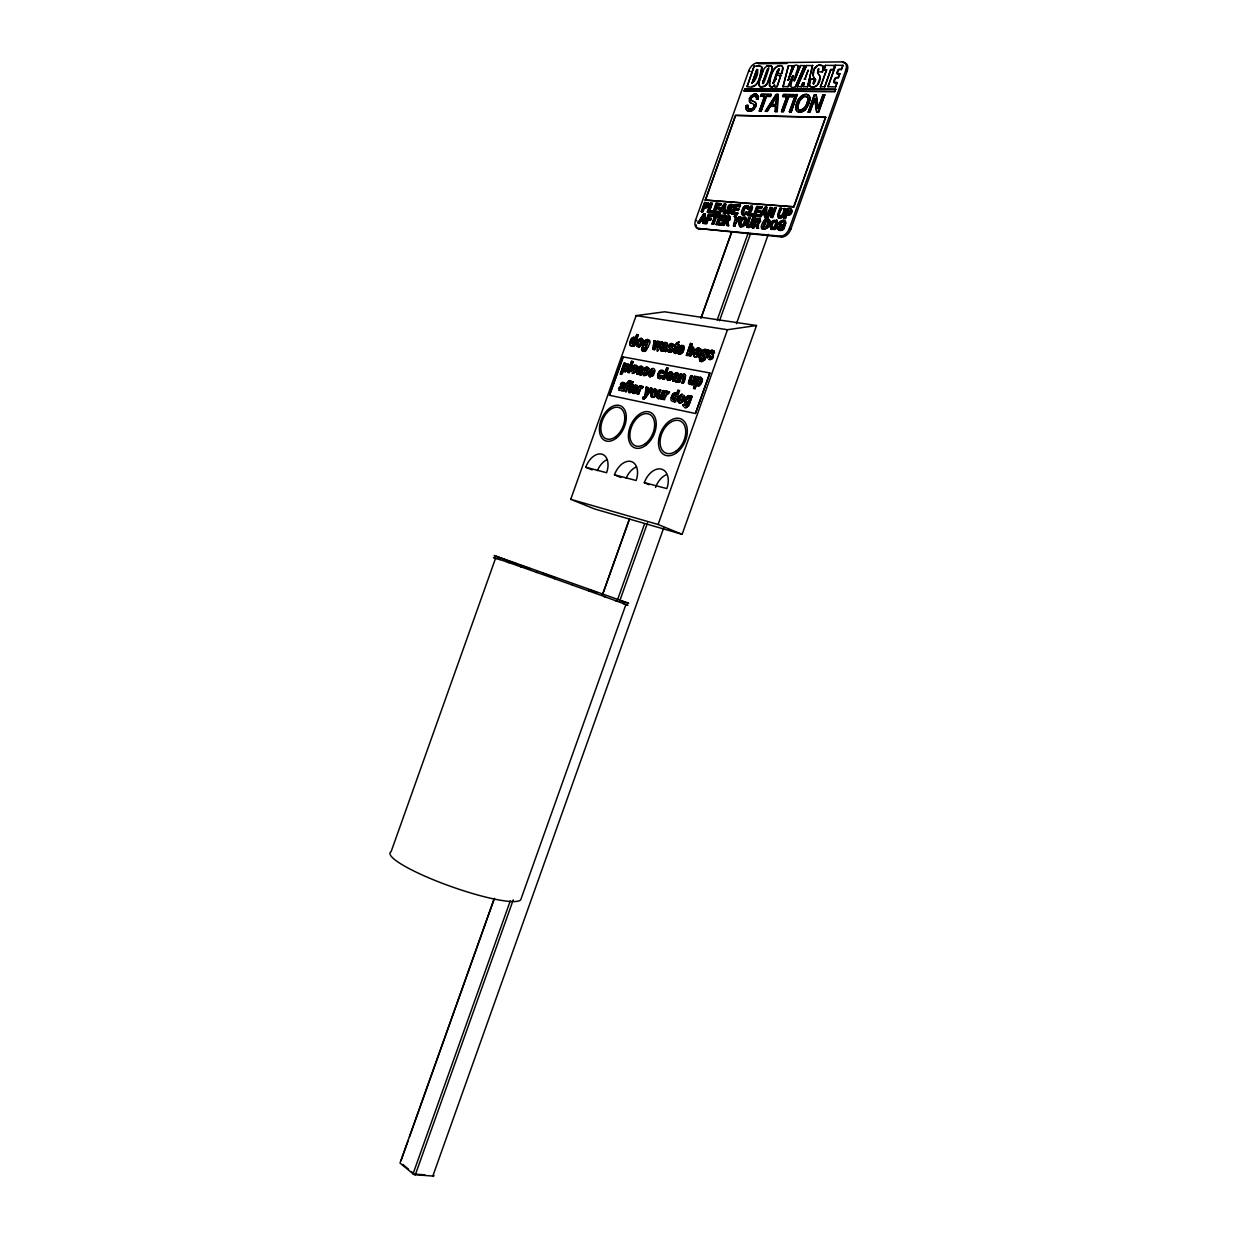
<?xml version="1.0" encoding="UTF-8"?>
<svg xmlns="http://www.w3.org/2000/svg" width="1238" height="1238" viewBox="0 0 1238 1238"><rect width="100%" height="100%" fill="white"/><g stroke="black" fill="none" stroke-linecap="round" stroke-linejoin="round"><path stroke-width="1.5" d="M657.208 392.028L656.326 389.397M673.673 352.01L673.936 352.815M747.814 107.536L748.046 105.478L746.266 105.493L745.864 108.511L747.102 110.662M643.048 341.456L642.893 340.605M784.319 220.55L785.14 221.091A3.544 2.275 -59 0 1 785.728 222.391L785.65 223.614C783.097 225.239 784.149 220.937 781.704 222.066A2.615 1.687 -59 0 0 780.435 223.041L779.073 227.56A2.677 1.718 -59.1 0 0 779.832 228.457L781.132 228.782A4.581 2.94 -59 0 0 781.658 228.643M784.087 223.846L783.577 222.329L782.122 222.314A2.615 1.687 -59 0 0 780.853 223.289L779.491 227.807A2.677 1.718 -59.1 0 0 780.25 228.705L780.714 228.535A4.596 2.94 -59 0 0 782.215 227.885L782.648 226.662L782.633 228.132A4.581 2.94 -59 0 1 782.168 228.411M628.161 391.254L629.972 385.807L628.579 392.307M690.355 382.263L692.243 375.857L690.2 381.815M659.25 397.027C663.367 395.928 656.001 398.296 659.374 393.901M657.223 396.114L659.22 389.862L660.705 390.156L658.693 396.392M712.624 352.784L714.45 353.201L714.218 351.623M673.812 344.783L674.029 346.315L673.905 345.201M814.217 77.406L815.455 80.238L813.567 83.503M821.614 65.258C814.062 63.448 809.482 75.116 815.703 79.48C810.07 94.521 816.956 67.223 813.242 83.426M648.898 368.878L648.851 369.853C646.112 371.183 649.965 368.057 648.666 368.119M657.517 375.578L658.291 378.085M674.029 346.315L672.451 346.454L671.94 345.294M672.451 346.454L671.538 345.17M809.869 98.7L809.172 103.497L805.907 109.161A7.846 4.813 -57.1 0 1 803.323 111.296L800.46 112.116M810.023 99.907L809.59 96.874M647.35 369.961L647.134 369.11M702.395 380.267L702.194 378.735L702.441 379.493M777.216 111.59L777.944 94.413L776.164 94.398L765.363 111.25L767.312 111.405L770.485 106.313L775.7 106.391L775.328 111.559L777.216 111.59L777.944 94.413M679.739 400.973L680.064 397.29L682.045 396.175M679.322 400.323L680.219 397.367M679.6 400.895L681.767 400.478L682.711 397.352M766.399 217.099L766.57 207.133L765.084 207.009L759.018 216.279L760.921 216.65L762.252 214.545L765.022 214.762L764.867 216.975L766.399 217.099L766.57 207.133M628.579 366.324C630.328 361.867 622.931 365.04 626.273 363.755M742.893 209.299C744.533 201.454 751.884 210.816 748.356 206.158M652.581 395.417L652.426 392.833L654.237 390.744M652.163 394.767L653.184 391.394M654.67 394.427L655.15 390.883L655.459 391.842M641.408 341.858L640.758 340.202L639.288 340.589M725.499 203.991L725.267 213.71L725.499 203.991L724.091 203.883L718.241 212.921L720.067 213.276L721.352 211.218L723.982 211.435L720.934 210.971L719.649 213.029L718.241 212.921M749.114 208.665L747.597 209.005L747.087 207.566M747.597 209.005L747.504 207.814L745.555 207.21A2.306 1.439 -59.6 0 0 744.456 208.154L743.001 212.224A2.275 1.424 -59.7 0 0 743.373 213.292L743.976 213.54A2.058 1.3 -59.7 0 0 745.369 212.874L746.607 211.915L745.787 213.122A2.058 1.3 -59.7 0 1 744.951 213.71M704.747 223.521L705.01 213.895L703.633 213.772L697.861 222.701L699.656 223.072L700.925 221.045L703.509 221.262L703.323 223.397L704.747 223.521L705.01 213.895M764.867 216.975L764.604 214.514L761.834 214.298L760.503 216.402M775.328 111.559L775.499 106.251L770.284 106.174L767.111 111.281L765.363 111.25M771.413 104.363L775.839 104.549C782.029 79.541 762.02 122.933 776.582 96.316M725.267 213.71L723.41 213.338L723.58 211.187M703.323 223.397L703.091 221.029L700.507 220.797L699.238 222.825L697.861 222.701M765.146 213.137L765.022 209.284L765.146 213.137L762.84 212.735L765.022 209.284M705.908 352.737L705.459 351.221M709.575 357.674L709.065 356.173L709.297 357.349M689.334 398.543C690.077 395.587 687.694 404.021 688.514 401.205M672.574 373.984L672.033 377.141L668.149 376.352L668.133 377.992M724.122 209.841L724.013 206.096L724.122 209.841L721.909 209.454L724.013 206.096M654.608 370.595L654.066 373.721L650.26 372.948L650.213 373.891M667.545 380.081L666.415 377.079M669 349.905L667.22 349.302L667.622 351.437M666.524 378.503L666.833 375.501M700.352 381.83L700.275 379.184L700.553 380.128M708.693 353.17L709.065 354.733M708.817 353.805L709.389 351.577L711.339 350.447M703.54 215.969C699.145 221.122 705.072 220.163 703.958 216.217M698.155 384.213L698.557 384.089C696.267 385.606 698.046 377.93 699.408 379.06M697.288 383.3L698.665 379.37M646.251 373.257C645.354 375.191 641.934 371.895 642.537 373.799M647.722 342.261L646.499 345.742L644.549 345.356M646.112 387.231L645.091 396.408L646.112 387.231C651.265 386.395 644.07 402.164 647.66 387.54M649.671 376.631L648.557 373.675M649.176 376.275L648.975 372.112L652.07 368.491M634.274 393.529C629.368 393.405 632.138 385.297 635.698 385.064M632.773 393.282L631.999 389.645L635.156 385.188M631.225 371.709L631.272 369.589M668.551 346.3L671.275 349.689L669.65 350.772M686.069 401.189L686.92 402.427L688.096 401.994M700.631 354.764L701.203 357.457M700.723 355.554L701.048 353.155M684.939 403.557L684.413 400.926L686.285 396.949M684.676 403.015L685.372 398.466M643.806 370.363L644.348 368.29L646.623 367.206M650.6 393.73L651.73 397.15M626.799 365.38C624.416 377.234 628.919 361.094 625.066 365.891M663.754 373.087L663.568 370.967L663.893 373.164L662.16 373.195L663.893 373.164M697.319 356.451L698.805 357.426L699.284 354.455M625.948 369.373L623.875 369.249L624.819 366.262M624.246 369.868L624.37 367.268M644.689 345.062L645.896 341.564L647.861 341.967M709.235 356.265L707.316 356.25L707.548 357.999M707.486 356.327L707.44 357.488M776.381 96.177L775.839 104.549M642.909 344.783L643.156 346.857M672.714 399.255L674.091 395.123L673.549 395.835M675.468 381.505C675.716 379.045 674.633 382.852 676.954 381.799L676.923 380.577M664.156 350.679L665.58 351.623L667.483 344.102L666.555 342.725M774.338 86.536C774.988 82.9 773.394 89.105 777.046 86.691L780.822 75.363L777.046 86.691M641.176 374.897L639.597 374.541L641.176 374.897L643.017 367.717M667.437 351.004L667.39 349.395M675.871 396.361L675.747 395.417L674.772 399.116M685.635 375.903L683.159 382.944L681.643 382.65L683.314 383.022C685.372 382.542 685.187 373.272 685.604 375.439M683.036 405.445L683.237 404.408L683.361 406.435M621.739 390.868L623.287 391.223L623.751 388.469M631.488 343.127L631.411 342.245M659.978 376.847C656.573 374.124 663.104 371.23 661.943 371.88M659.297 376.073L659.684 373.969M639.752 374.619L639.675 373.891M731.457 208.727C734.242 213.153 724.478 216.402 726.304 210.475L727.665 210.398L728.486 212.302L730.203 210.321M727.665 210.398L728.393 212.394M785.65 223.614L785.31 222.144A3.544 2.275 -59 0 0 784.722 220.828L783.205 220.271M732.277 204.549L733.283 205.431A2.832 1.764 -59.9 0 1 733.391 206.916L731.844 207.504L731.426 206.189M731.844 207.504C732.757 204.595 727.217 206.251 729.971 207.798M654.051 340.713L653.06 349.426L654.051 340.713L655.691 341.038L654.809 346.686L655.691 341.038M820.098 77.499L817.575 84.586M693.775 355.136L694.131 353.341L697.149 351.793M713.336 356.002L713.119 357.008A2.693 1.749 -62.8 0 1 712.314 358.618L710.581 359.407M660.767 349.395L662.624 346.423M672.946 349.039L672.729 350.014A2.615 1.671 -63.4 0 1 671.801 351.499M777.975 226.492L778.454 229.664M636.502 372.623L636.889 373.861M619.108 390.156C616.694 386.148 625.886 385.436 623.256 384.244M647.273 371.091L647.242 374.48L643.652 375.485M678.455 373.443L678.486 376.507M667.53 344.984L667.267 343.174L665.704 342.477M701.172 359.128L701.621 359.716M624.772 383.115L623.41 390.109M625.267 384.167L624.788 386.086M684.924 405.197L685.326 405.755M657.069 396.036L657.378 398.063L656.945 396.841M684.366 397.475L683.747 400.184A4.395 2.863 -64.2 0 1 682.169 402.242L680.095 403.015M753.184 96.069C757.594 94.119 756.975 102.398 756.062 96.363M823.394 67.363L822.388 71.959L823.162 66.403M642.909 342.292L642.878 341.379M652.89 349.348L654.531 349.689C662.531 331.722 650.987 366.742 662.578 342.152M772.264 68.694L767.637 82.342A5.463 3.265 -57.7 0 1 764.001 86.366L761.556 86.923M710.658 353.062L711.989 352.103M658.028 347.182C661.959 329.571 654.144 358.896 661.077 341.905L662.748 342.245M671.166 345.216L670.423 346.191M647.041 368.939L645.431 368.986L645.803 370.038M673.843 352.087L675.577 346.238L673.936 351.592M742.119 211.45L741.949 212.379A4.503 2.832 -59.7 0 0 742.336 214.545L742.723 214.979M701.931 382.109L702.256 380.19M747.845 105.338L748.046 108.263M629.74 342.833L629.91 341.967M768.566 223.335L768.458 221.354L765.982 220.658L763.738 226.956L766.399 220.906L768.164 221.153M695.57 354.61C695.787 351.917 700.368 353.263 696.932 355.12M674.137 379.726L674.076 378.116L675.515 377.667M662.485 348.868L665.177 347.274M639.644 372.793C643.42 369.775 635.202 374.155 639.829 370.874M639.195 373.009L638.22 371.709M622.668 387.417C623.163 390.218 618.149 388.33 621.987 387.215M620.625 387.633L620.315 388.453M643.064 344.04L643.017 346.176M726.304 210.475C724.926 217.176 735.96 212.425 730.977 208.34M683.856 348.543L683.391 350.911L683.933 347.63A3.76 2.399 -63.2 0 0 683.283 345.789M654.453 372.561L654.763 370.673A3.559 2.259 -64.2 0 0 654.159 368.893L653.014 368.32M636.874 369.233L637.183 367.361A3.528 2.213 -64.4 0 0 636.611 365.597L636.038 365.21M711.541 357.117L710.457 357.782M790.184 86.583C799.531 59.084 782.71 92.726 795.477 86.753L804.592 65.537L795.477 86.753M671.073 350.462L671.275 349.689M756.325 99.133L758.136 99.117L758.476 96.471L756.356 94.103M668.102 377.311L668.149 376.352M683.391 350.911L679.306 350.153L680.002 352.567M809.652 100.897L805.706 109.021A7.846 4.813 -57.1 0 1 803.122 111.157L802.209 111.606M632.726 370.549L632.788 369.62L636.502 370.379L637.028 367.299A3.528 2.213 -64.4 0 0 636.456 365.535M636.641 385.219L637.214 385.606A3.544 2.244 -64.8 0 1 637.787 387.401L637.106 390.419L633.361 389.614L633.16 390.481C633.005 393.653 636.038 390.078 634.645 391.765M633.314 390.543L633.361 389.614M671.027 375.532L670.981 373.613L669.464 373.706C666.973 375.733 672.203 376.275 671.197 374.046M682.37 348.311L682.324 349.271L682.107 347.197M746.266 105.493L746.406 109.811M729.971 210.104L730.018 212.24M635.589 367.918L635.543 368.816L635.001 366.665M634.8 387.092L633.856 388.33L636.146 388.84L636.317 387.37L635.125 386.705M650.755 371.648L653.091 372.143L652.519 369.961L650.755 371.648L651.559 370.332M807.563 86.784L812.53 65.459L807.563 86.784L803.137 86.629L804.267 82.822L803.137 86.629M676.985 375.81L676.242 376.166M778.052 214.917L778.903 218.213C783.53 219.962 787.91 208.541 784.134 208.479C783.221 219.637 774.617 217.749 781.766 208.51C775.003 219.9 784.784 218.198 784.134 208.479M818.039 73.243C816.446 68.461 821.057 66.063 817.513 72.531M665.735 344.969L664.852 345.897M621.027 385.962L623.627 384.569M640.526 369.404L641.485 368.212M641.315 369.326L641.346 368.135M756.031 105.029L755.103 107.598M655.15 393.375L655.583 392.369M638.096 343.591L638.39 342.493M641.238 341.765L639.891 344.69M733.221 207.52L732.973 206.669A2.832 1.764 -59.9 0 0 732.865 205.183L732.633 204.812M705.583 353.913L705.737 352.644M788.451 65.691L783.035 86.706L788.451 65.691L792.599 65.8L788.312 80.145L792.599 65.8M647.536 343.932L647.443 341.348M643.064 396.841L642.754 398.621L643.791 397.135M686.27 400.803L687.461 397.769L689.195 397.677M702.58 354.594L703.401 352.273M676.49 351.468C676.474 355.306 674.602 348.683 677.14 346.501L678.362 346.764L678.826 344.907L678.362 346.764M629.678 392.616L630.9 390.883L630.436 392.554L629.059 392.57M644.89 343.375L645.354 346.207M668.721 345.727L668.907 347.816L670.872 349.317M678.223 398.002L677.882 401.452L679.6 403.031M634.475 340.496L633.639 342.833M641.748 348.884L641.826 347.986L642.089 350.648M636.75 342.028L636.951 346.269M773.332 83.457L776.04 78.675L773.255 83.488L777.031 71.2L779.027 69.096L777.743 73.553L779.027 69.096M808.027 70.21C804.483 81.708 803.06 82.822 808.244 70.349M660.813 348.311L660.767 349.843A2.6 1.64 -63.6 0 0 661.278 350.88M674.633 376.46L672.28 378.457L672.729 380.995M693.822 354.022L693.791 355.585A2.662 1.718 -63.1 0 0 694.332 356.668M636.719 372.22L637.787 370.069L640.68 369.481M798.773 65.738C785.31 102.429 806.232 59.935 794.347 65.629L788.111 80.006M646.886 374.897L647.969 372.545M763.134 80.795C760.766 96.301 777.185 42.541 762.794 83.441M684.227 398.327L683.593 400.106A4.395 2.863 -64.2 0 1 682.014 402.164L680.73 402.892M642.754 342.214L642.274 344.087A4.41 2.755 -63.9 0 1 640.727 346.16L638.684 346.98M656.929 392.786L656.295 394.551A4.318 2.77 -64.6 0 1 654.763 396.562L652.89 397.398M673.085 396.887L672.497 398.775M631.581 342.338L631.751 341.1M770.624 224.573L770.995 229.309M739.643 221.881L739.984 226.523M657.827 374.789L658.941 372.096M688.684 381.923L690.866 375.64L692.398 375.934M702.085 381.072L699.903 385.142M671.197 397.692L672.791 394.226M677.078 380.639L677.418 378.952M698.928 356.235L700.631 350.555M628.27 367.082L627.186 369.744M628.13 368.088L628.393 364.405M641.299 373.768L643.048 368.553M666.725 376.398L668.288 373.118L670.532 371.709M700.414 351.902L700.631 349.193M700.956 354.068L702.085 351.375M776.009 224.945L776.35 222.453A2.553 1.625 -59.2 0 0 775.622 221.602L774.369 221.277A2.584 1.656 -59.2 0 0 773.1 221.973C768.813 224.759 773.239 231.444 775.684 225.734M643.234 344.118L645.292 340.249L647.845 339.614M757.594 69.653L753.648 81.631L751.992 82.946L756.805 69.467C759.498 71.649 755.397 81.801 751.992 82.946M630.746 390.821L629.91 390.744L630.25 389.305M630.9 390.883L630.018 390.527L631.395 386.086C634.63 387.092 631.117 383.022 633.129 384.662M683.299 378.534L683.562 376.043M495.618 558.168L391.146 851.574A69.452 11.421 19.5 0 0 445.819 884.613A69.452 11.421 19.5 0 0 520.734 899.778L625.886 604.593M570.733 499.316L636.131 315.613L664.589 311.806L756.511 325.517L682.123 534.321L594.41 508.911L570.733 499.316L658.105 524.479L682.123 534.321M609.514 395.293L623.178 356.931L709.869 372.948L695.416 413.492L609.514 395.293L623.178 356.931M623.457 371.013L621.847 374.387L620.3 374.046L624.184 363.105L625.654 363.43L625.236 364.591M620.439 374.108L624.184 363.105M625.082 364.514L625.654 363.43M632.773 345.835C634.258 342.864 631.488 347.244 634.305 346.16L638.189 334.709L634.305 346.16M636.874 334.554L635.419 338.639L636.719 334.461L638.344 334.802M627.666 372.251L631.581 361.264L633.144 361.604L629.244 372.592L627.666 372.251L629.244 372.592M627.821 372.313L631.581 361.264M629.09 372.514L633.144 361.604M629.616 380.592L627.372 383.517L626.443 383.285C627.573 385.328 622.064 391.223 625.948 391.781L628.053 385.389L625.948 391.781M628.641 383.734L630.575 384.12L633.16 381.644L630.715 384.182L628.641 383.734L629.662 382.31M628.796 383.795L629.059 382.666M629.26 385.668L629.925 383.981M629.121 385.606L629.709 383.935M632.154 384.476L633.005 381.583M632.37 386.287L632.974 384.6M644.518 349.611L646.298 346.764L645.447 348.977M648.867 339.831C648.666 341.131 652.441 339.088 647.784 347.599M695.539 220.178L748.773 70.69A8.651 5.122 -57.8 0 1 757.207 62.844L842.428 61.9L843.79 62.875A9.146 5.617 -55.9 0 1 847.179 71.046L790.788 229.309A8.945 5.757 -59 0 1 781.766 236.969L698.232 228.473A8.465 5.215 -60.7 0 1 695.539 220.178L696.932 220.983M705.273 200.076L735.449 115.335L825.607 117.254L793.945 206.823L705.273 200.076L793.945 206.823M744.146 90.838L744.874 88.811L835.573 89.244L835.016 91.535L744.146 90.838L835.016 91.535M708.09 202.8L709.142 204.394L708.136 207.226L704.19 208.417L702.952 211.868L701.25 211.512L704.499 202.382L707.966 202.893M705.474 200.185L735.651 115.459L825.808 117.378M744.363 90.978L745.09 88.95L835.774 89.399M701.652 211.76L704.917 202.63L707.006 202.784M641.052 386.21C639.907 389.134 642.46 385.08 639.706 385.947L636.858 393.978L638.437 394.349L640.402 389.196M701.25 211.512L702.55 211.621L703.772 208.17L707.718 206.978L708.74 204.146L707.563 202.645M707.594 204.904C708.028 208.061 701.745 207.365 705.242 204.022L707.44 204.626M754.174 66.001L747.102 86.583L754.174 66.001L759.606 66.187M704.731 206.87L705.66 204.27L707.208 204.456M752.209 83.085L756.805 69.467M709.157 210.568L712.84 211.079L712.283 212.627L707.3 212.008L710.535 202.924L712.252 203.264L709.56 210.816L712.252 203.264M707.703 212.255L710.535 202.924M705.026 223.351L708.306 214.174L712.763 214.545L712.624 216.341C708.987 213.663 706.171 219.745 711.417 218.476L710.86 220.039L707.734 219.559L706.341 223.459L705.026 223.351L706.759 223.707L708.151 219.807M705.443 223.583L708.709 214.406L713.181 214.793M708.693 218.244L709.467 216.077M707.3 212.008L711.865 212.394L712.423 210.847M712.809 212.472L716.075 203.264L720.949 203.636L720.795 205.446C716.585 202.707 713.955 208.928 719.82 207.473L719.278 209.021C714.744 206.189 712.686 213.54 718.752 211.574L718.195 213.122L712.809 212.472L718.195 213.122M665.023 347.708L662.995 347.615M707.734 219.559L710.442 219.791L711.417 218.476M713.227 212.704L715.951 205.044M709.065 215.83L712.206 216.093L712.763 214.545M715.177 216.557L712.825 216.155L713.382 214.592L718.999 215.273L718.442 216.836L716.09 216.433L713.367 224.093L712.036 223.97L714.759 216.31L712.036 223.97M713.243 216.387L713.382 214.592M715.084 211.265L715.982 208.758M716.539 207.21L717.266 205.168M715.564 208.526L718.86 208.789L719.82 207.473M716.848 204.92L720.392 205.198L720.949 203.636M712.454 224.217L713.769 224.341L716.508 216.665M717.777 212.874L718.752 211.574M764.821 96.425L760.581 96.255L761.277 94.274L771.259 94.49L770.547 96.487L766.26 96.301L760.968 111.157L759.343 111.126L764.62 96.285L759.343 111.126M716.09 216.433L718.025 216.588L718.582 215.025M760.782 96.394L761.478 94.413L771.259 94.49M716.152 224.341L719.448 215.103L724.338 215.505L724.199 217.331C719.959 214.53 717.313 220.782 723.224 219.358L722.667 220.921C718.102 218.027 716.028 225.424 722.141 223.474L721.584 225.037L716.152 224.341L721.584 225.037M716.57 224.589L719.866 215.35L724.756 215.752M662.825 379.029L666.833 367.794L668.319 368.073L664.466 379.385L662.825 379.029L664.466 379.385M718.458 223.149L719.355 220.627M719.897 219.08L720.64 217.021M662.98 379.107L666.833 367.794M675.499 344.334L675.035 346.207L676.815 342.787L676.381 344.551M657.548 395.077L659.374 389.924L660.86 390.218M677.774 344.721C681.21 338.206 675.886 345.247 678.997 344.984M718.938 220.395L722.249 220.674L723.224 219.358M759.544 111.265L761.169 111.296L766.461 96.44M720.222 216.774L723.781 217.083L724.338 215.505M721.166 224.79L722.141 223.474M659.297 398.404C662.021 396.377 658.523 399.595 661.556 399.116L664.466 390.945L662.825 390.574L661.077 395.433M664.466 390.945L662.98 390.651L660.705 396.191M722.296 224.898L723.642 225.022L725.437 221.385L724.06 225.254L722.296 224.898L725.607 215.613L730.312 216.48L729.801 220.271L727.433 221.122L730.111 218.677L730.203 216.619L728.842 216.093M722.713 225.146L725.607 215.613M776.149 75.379L775.236 78.675L776.149 75.379L781.039 75.518M664.311 390.883L661.556 399.116M725.545 219.652L726.381 217.3C733.639 217.64 724.184 221.37 726.954 219.993M725.963 219.9L726.799 217.548L728.811 217.749M766.26 96.301L770.346 96.347L771.057 94.351M667.174 391.456C666.029 394.427 668.597 390.264 665.796 391.177L662.887 399.348L664.527 399.719L665.27 397.119M731.766 214.035L735.078 204.719L740.061 205.106L739.906 206.932C735.604 204.131 732.927 210.46 738.916 208.974L738.359 210.553C733.732 207.659 731.643 215.133 737.833 213.122L737.275 214.7L731.766 214.035L737.275 214.7M777.526 73.413L781.735 73.537L783.097 68.74L782.199 66.279M732.184 214.282L735.078 204.719M734.088 212.812L734.985 210.29M735.558 208.711L736.285 206.653M690.51 343.437L686.486 355.275L690.51 343.437L692.259 343.793L690.742 348.033L692.259 343.793M734.583 210.042L737.941 210.305L738.916 208.974M736.858 214.453L737.833 213.122M735.867 206.406L739.504 206.684L740.061 205.106M736.084 220.302L738.947 216.727C744.626 216.929 733.654 222.732 735.124 226.244C730.699 226.183 737.353 219.064 734.227 216.341C738.838 215.118 735.496 226.183 735.805 216.464M683.531 375.903L681.581 376.646L679.616 382.31L677.96 381.938L680.885 373.721C683.453 374.681 680.869 375.176 684.397 374.232M433.95 1175.512A3.172 1.021 20.4 0 1 433.285 1176.1L414.049 1174.614L399.998 1163.07L494.024 899.082M602.302 595.029L629.538 518.567M678.099 382.016L680.885 373.721M700.863 318.305L731.349 232.729M733.778 226.136L734.707 223.505M401.066 1160.563L408.2 1140.523M409.499 1136.886L494.473 898.308M602.782 594.163L629.384 519.496M688.87 355.507C687.957 352.443 688.622 357.132 686.316 355.198M701.373 317.346L731.859 231.754M733.36 225.889L734.707 226.012L736.099 222.082L740.51 216.867M674.014 401.638C675.468 398.667 672.729 403.062 675.577 401.994L679.616 390.62L677.96 390.249L676.66 394.427L677.96 390.249M787.105 96.641L782.741 96.456L783.468 94.459L793.713 94.676L792.985 96.688L788.575 96.518L783.221 111.575L781.549 111.544L786.904 96.502L781.549 111.544M782.942 96.595L783.669 94.583L793.713 94.676M681.798 382.728L683.144 378.457M781.751 111.668L783.422 111.699L788.776 96.657M698.186 352.892L697.288 354.826M698.015 351.577C701.807 349.41 694.27 350.787 697.923 349.874M749.454 213.849L753.292 214.391L752.735 215.969L747.504 215.335L750.832 206.003C757.022 205.09 743.404 224.929 752.209 206.112M690.866 375.64L688.405 382.666M747.922 215.582L750.692 207.814M748.123 225.548L749.949 217.656L748.572 217.532L746.065 224.96L747.535 227.452M748.386 219.466L746.483 225.208L746.994 227.158M788.575 96.518L792.784 96.549L793.512 94.537M749.949 217.656L747.613 224.341L748.417 225.842M691.609 384.585C692.754 386.89 700.29 364.854 693.032 384.848L691.763 384.647M696.143 376.631L694.441 376.275L692.444 382.047L690.773 382.836M693.357 379.834L694.441 376.275M747.504 215.335L752.317 215.722L752.89 214.143M789.426 111.683L795.523 94.552L797.21 94.568L791.314 111.853L789.426 111.683L791.314 111.853M789.627 111.822L795.725 94.692L797.411 94.707M747.118 227.204C751.822 229.912 756.356 217.934 752.642 217.888L750.151 224.697L748.495 225.734M753.308 215.799L756.666 206.375L761.772 206.761L761.618 208.618C757.207 205.756 754.484 212.209 760.612 210.692L760.055 212.286C755.304 209.33 753.184 216.944 759.528 214.886L758.956 216.48L753.308 215.799L760.921 216.65M751.187 223.351L753.06 218.136L754.437 218.244M753.725 216.062L757.083 206.622L762.19 207.009M791.113 111.714L797.21 94.568M412.981 1174.026L510.273 900.877M617.298 600.415L644.534 523.937M717.173 319.992L748.309 232.589M687.926 403.062C683.871 409.824 690.789 401.251 685.713 404.052M692.088 396.485L690.649 396.191L690.231 397.367L690.495 396.129L692.088 396.485L689.427 403.944M706.975 349.658L706.712 350.958L706.975 349.658L708.662 349.998L705.908 357.736M697.536 376.847L693.605 388.392L697.536 376.847C700.476 376.569 697.427 379.37 699.826 377.544M754.019 217.996L750.893 225.981L747.953 227.359M755.675 214.576L756.588 212.008M757.161 210.414L757.904 208.324M691.934 396.408L688.483 406.11L685.759 407.611M708.492 349.905L704.917 359.979L701.296 361.511M752.131 227.575L753.509 227.699L755.335 224.001L753.927 227.947L752.131 227.575L755.49 218.12L759.776 218.755M696.483 384.43L694.998 388.608L696.483 384.43L697.474 385.885L699.501 385.652L698.433 386.07M415.272 1174.908L513.228 899.918M619.619 601.25L647.505 522.931M719.51 320.781L750.646 233.363M752.534 227.823L755.49 218.12M755.459 222.236L756.31 219.838L759.08 220.457L758.476 222.422L755.459 222.236L758.058 222.175L758.662 220.209M755.876 222.484L756.728 220.085L758.817 220.302M756.17 211.76L759.637 212.038L760.612 210.692M757.486 208.077L761.2 208.371L761.772 206.761M758.538 216.232L759.528 214.886M814.403 79.046L810.55 79.046L809.11 84.122L810.101 86.397M814.619 79.186L810.766 79.201L809.466 85.453M768.984 219.436C775.917 228.38 752.394 236.226 765.146 218.925L768.891 219.497M762.175 228.674L765.564 219.172L768.133 219.389M770.129 212.611L768.458 217.269L766.74 216.913L770.129 207.396L771.908 207.752L772.373 212.704M767.158 217.161L770.547 207.659L771.908 207.752M658.105 524.479L727.48 329.726L756.511 325.517M766.74 216.913L768.04 217.021L770.67 211.064M808.089 112.024L809.745 112.054L814.805 98.56L809.946 112.194L808.306 112.163L814.264 94.707L816.244 94.846L818.272 108.573L816.043 94.707M808.306 112.163L814.465 94.831L816.244 94.846M772.512 214.344L774.369 207.721L776.102 208.077L772.698 217.625L770.872 217.254L770.253 210.816M773.085 212.75L774.787 207.984L776.102 208.077M826.613 69.746L820.515 86.83L826.613 69.746L823.904 69.622L825.421 65.351L834.892 65.413L833.36 69.699L830.621 69.576L824.74 86.846L830.837 69.715M824.121 69.761L825.421 65.351M770.872 217.254L772.295 217.377L775.684 207.829M432.805 1176.1L663.8 527.651M736.471 323.644L768.272 234.384M781.348 208.263L779.925 208.154L777.634 214.669L778.346 217.934M778.516 213.509L780.342 208.402L781.766 208.51M818.07 108.449L822.945 94.769L824.817 94.924L818.612 112.349L816.631 112.178L814.604 98.421M818.272 108.573L823.146 94.908L824.817 94.924M830.621 69.576L833.143 69.56L834.892 65.413M816.631 112.178L818.411 112.209L824.616 94.784M828.005 86.706L835.65 65.258L842.985 65.335L841.453 69.653C837.786 67.053 834.443 75.936 839.813 73.738L838.358 77.839C834.35 75.363 831.255 85.252 837.136 82.575L835.604 86.892L828.005 86.706L835.65 65.258M785.573 208.588L782.401 216.696L778.485 217.965M783.669 218.306L787.089 208.696C794.811 206.235 792.351 217.78 786.393 214.793L785.109 218.43L783.669 218.306L785.526 218.677L786.811 215.056L787.755 215.133M783.066 226.91L781.008 226.508L781.58 224.898L785.109 225.409L783.731 229.247L782.06 230.175A7.01 4.503 -59 0 1 779.646 230.376C774.508 228.287 779.321 218.646 784.242 220.627M784.66 216.959L787.507 208.959C793.31 206.823 792.537 214.762 788.219 214.901M781.426 226.771L781.998 225.146L785.109 225.409M788.188 213.478L786.981 213.168L787.956 210.429L790.076 210.893L788.498 213.246M787.399 213.416L789.07 210.739M833.994 82.575L835.681 77.839M837.136 73.754L838.59 69.668M778.362 229.726L779.182 230.206A7.01 4.503 -59 0 0 781.642 229.928L783.314 228.999L784.691 225.161M835.48 77.685L838.141 77.685L839.813 73.738M838.389 69.514L841.236 69.498L842.985 65.335M837.136 82.575L835.604 86.892M793.728 206.7L825.607 117.254M834.799 91.395L835.573 89.244M698.232 228.473L780.358 236.133A8.945 5.741 -59.1 0 0 789.38 228.457L845.817 70.071A9.161 5.617 -55.9 0 0 842.428 61.9M666.973 346.129L665.58 351.623M677.573 379.029L678.981 374.526M665.425 397.197L667.499 393.498M701.404 358.819L699.516 358.092L700.213 361.187M683.391 404.486L685.125 404.888M763.15 70.04L758.755 82.404L759.792 86.521M766.771 71.309L768.21 69.065M647.613 347.522L644.781 351.252M768.256 224.31L766.461 227.158M630.374 341.084L631.999 337.943L634.227 337.216M627.589 382.913L628.115 381.366M643.481 343.313L643.884 342.338M671.878 395.742L671.027 398.574A3.993 2.584 -64.3 0 0 671.244 400.617L672.838 401.545L674.602 400.508M632.479 367.144L631.055 371.013M631.674 368.862L632.045 367.949M649.13 372.189L651.513 368.754M664.852 347.63L662.856 349.627M675.205 379.571L676.552 377.513L675.375 377.59M642.104 344.009L642.476 343.112M788.312 80.145L794.347 65.629M794.146 80.501L800.599 65.568L804.793 65.691M794.363 80.656L800.599 65.568M802.797 82.822C800.073 92.571 801.203 81.058 804.483 82.977M778.717 68.988L772.961 83.008M644.348 368.29L643.714 369.791M668.891 345.804L670.594 343.808M703.865 358.107C701.884 362.192 705.846 355.352 703.71 357.395M709.034 352.66L709.916 351.236M631.922 341.193L633.485 339.026M675.375 397.537L675.035 398.698M686.595 399.642L688.034 397.383M651.126 392.492L652.225 390.496M673.395 376.847L672.28 378.457M640.464 343.932L640.959 342.864M705.412 353.82L703.695 356.095M806.557 65.521L797.164 86.753L806.557 65.521L812.747 65.614M633.608 367.578L633.423 368.413L634.676 366.788M634.351 387.633L633.856 388.33M666.075 395.479L667.034 393.576M681.473 400.803L682.834 397.893M792.877 75.58L788.033 86.722L793.078 75.735M680.002 348.868L680.374 348.064M790.432 212.255L789.38 213.416L786.981 213.168M749.996 97.415L749.346 101.578M754.081 106.453L753.23 107.892M692.135 382.434L692.661 381.211M778.64 224.434L782.648 220.565M631.272 381.134L630.405 382.496L630.606 380.747M647.118 348.791L645.803 350.741M705.211 358.974L702.054 361.589M688.777 405.151L686.394 407.55M645.385 374.17L646.05 373.412M701.389 383.006L700.445 384.569M751.528 97.539L750.971 99.984M662.639 347.924L662.717 349.565M768.473 69.158L767.049 69.885L762.453 83.008M673.998 378.596L674.787 377.683M654.639 346.609L657.579 341.301L659.204 341.642M654.809 346.686L657.579 341.301M657.239 344.412L654.531 349.689M658.198 347.274L661.077 341.905M740.185 220.581L743.079 217.517M662.763 376.073L661.974 377.281M771.181 223.242L774.137 220.116M646.932 393.545L650.414 388.128L651.931 388.438L644.162 398.868M669.108 345.294L669.743 344.427M746.189 211.667L747.737 212.611L746.839 213.911L743.419 215.149M701.869 219.528L703.261 217.315M722.311 209.702L724.431 206.344M643.311 386.952L642.058 388.639L642.801 386.473M661.757 371.802L660.009 372.808M669.526 392.198L668.226 393.932L669 391.719M645.524 342.369L647.164 341.177M763.258 212.982L765.44 209.532M651.931 388.438L645.462 398.094M765.564 111.374L776.365 94.521L778.145 94.537M750.568 224.945L749.454 225.935M698.278 222.948L704.035 214.019L705.428 214.128M640.464 338.407L637.23 340.976L636.564 345.526M718.659 213.153L724.509 204.131L725.917 204.239M640.742 388.686L638.437 394.349M690.402 349.58L689.473 353.867M759.436 216.526L765.502 207.272L766.987 207.38M678.548 396.872L681.813 394.365M646.886 344.922L645.741 346.052M638.7 341.332L640.061 340.264M639.148 341.007L638.112 344.443M650.321 374.959L653.556 374.913L650.151 376.785M651.559 375.099L652.086 374.201M627.341 369.822L625.36 371.74L623.859 371.632M680.9 351.963L682.85 352.165L680.173 354.145M669.665 378.132C667.762 380.051 670.362 376.244 671.522 378.348L669.82 379.911L670.779 379.323M644.147 341.425L647.381 339.444M620.609 386.194L619.356 387.401M621.693 384.972L622.296 384.26L620.377 384.306L621.027 383.362M672.157 394.845L674.88 392.91M639.504 368.63L638.189 367.965L638.994 367.082M664.373 342.663L662.361 344.443L664.837 342.539M685.651 397.568L688.947 395.649L687.353 395.99M632.324 367.067L635.109 365.086M675.174 375.377L675.824 374.634L673.782 374.681L676.196 372.855M674.617 373.783L673.782 374.681M695.57 350.168L696.298 349.131M662.361 344.443L663.769 345.123L664.775 344.241M664.404 348.698L663.289 349.596M633.531 373.412L636.007 371.555L632.664 373.396M635.14 390.899L636.595 391.61L634.119 393.452M683.268 375.795L681.225 377.358L679.461 382.233L677.96 381.938M737.446 219.358L739.365 216.975L740.928 217.114M680.204 347.986L681.364 347.135M633.098 343.576L634.506 339.63M633.547 343.328L631.38 343.452M645.091 396.408L643.652 397.073M632.479 339.645L634.026 338.949M699.114 383.703L700.662 380.67M703.509 351.762L705.149 351.05M690.696 349.255L689.303 353.542M774.493 85.051L772.961 86.49M774.709 85.19L773.177 86.629L770.423 86.799M640.356 344.443L638.978 345.185M773.518 222.221L771.862 225.409L772.172 227.823M626.877 370.502L625.36 371.74M637.864 339.986L641.284 338.407M660.241 376.754L661.432 375.439L662.918 376.135M654.097 395.154L654.546 394.907M640.65 387.355L641.795 386.488M682.308 396.284L680.498 396.949M632.804 366.386L634.413 365.133M702.41 350.555L704.809 349.224M666.756 392.616L669.139 391.796M666.911 392.678L668.164 391.518M668.149 373.04L671.104 371.74M659.281 371.338L661.123 370.177M638.839 367.005L641.485 366.2M696.127 349.054L697.071 348.466M753.199 109.857L755.907 106.437L755.737 102.955M754.453 108.944L750.708 111.095L747.969 111.049M750.584 96.146L754.112 94.212M661.494 347.073L664.017 346.114M633.902 371.663L636.007 371.555M694.533 352.768L696.329 351.917M646.468 346.857L645.911 347.383A3.033 1.903 -63.8 0 1 644.302 347.909L643.636 347.63M691.469 383.857L692.042 383.331L690.216 384.399M639.675 368.104L641.269 367.965M688.08 403.139L686.394 404.145M695.725 353.635L697.273 353.155M681.999 375.269L683.809 374.216M803.168 109.238L806.557 104.89L807.981 99.628A6.051 3.714 -57 0 0 806.418 96.518L804.36 96.394M661.262 378.178L660.164 378.519L661.711 377.807M690.572 347.94L692.893 347.135M690.742 348.033L691.856 347.274M702.952 349.983L705.861 349.41M621.368 383.006L621.878 382.821M703.323 359.546L702.426 359.794M696.499 348.667L697.489 348.265M674.973 373.427L675.762 372.963M660.535 370.441L657.966 373.768L657.951 377.652M664.017 350.323L663.444 350.725A3.745 2.368 -63.5 0 1 661.835 351.112M664.187 350.4L663.614 350.818A3.745 2.368 -63.5 0 1 662.005 351.205L661.432 350.988M637.663 374.371L639.721 373.628M638.808 374.356L639.876 373.706M634.692 393.405L636.595 391.61M690.371 354.037L692.027 351.685L692.166 348.946M697.35 356.188L696.592 356.513A3.822 2.476 -63 0 1 694.92 356.9M674.865 380.902L673.797 381.273L675.592 380.577M674.478 399.441L672.714 399.503M704.561 351.112L702.565 355.461M690.525 349.162L691.856 348.791M673.936 395.046L675.205 394.69M704.484 355.77L703.091 356.173M817.405 65.753L814.387 68.988L813.087 75.58M816.848 85.716L814.14 87.078L810.967 86.892M630.173 380.623L628.641 381.041M680.668 347.398L681.875 347.089M652.813 389.63L655.444 388.949M752.116 96.61L755.861 96.239M752.812 96.425L750.816 98.375L751.59 100.588M680.946 394.628L677.697 399.255L678.888 402.752M752.905 94.63L749.222 98.498L749.857 102.29M632.788 345.263L632.03 345.526A3.265 2.027 -64 0 1 630.204 345.278L629.941 344.845A3.993 2.476 -64 0 1 629.91 342.926L631.024 339.181L633.717 337.2M671.522 351.979L668.535 352.242M669.975 343.994L671.089 343.638M711.154 359.221L712.144 358.525A2.693 1.749 -62.8 0 0 713.119 357.008L713.32 355.585M710.163 350.803L711.912 350.4M752.781 108.604L749.114 109.114M803.648 96.827L799.996 100.263L797.814 106.375A6.469 3.962 -57.1 0 0 798.386 109.3M690.634 355.832L694.178 350.927L693.218 347.197M676.815 342.787L678.997 341.827M660.396 376.832L660.643 376.553M681.21 345.479L678.099 349.379L678.192 353.65M680.621 354.022L682.85 352.165M667.406 380.02L669.975 379.989M621.491 390.419L619.17 390.357M640.897 388.299L641.655 388.221M690.293 382.496L691.593 382.666M664.264 344.288L665.162 344.241M670.826 350.694L669.201 350.602M752.193 110.755L746.901 110.522M622.157 384.198L622.962 384.167M766.771 66.032L771.429 66.094M645.493 351.143L644.162 351.329M675.669 374.572L677 374.696M802.41 109.934L799.423 110.089M699.671 377.466L701.018 377.342M644.162 375.625L646.298 375.191M750.94 109.176L753.431 108.016L754.236 105.075M647.18 367.268L645.632 367.407M654.623 388.918L650.971 392.415L651.157 396.624M638.406 369.868L639.721 369.589M690.99 384.291L689.612 384.399M659.452 398.466L658.121 398.559M703.06 359.747L701.853 359.763M669.541 380.19L668.211 380.314M622.11 382.557L623.643 382.573M681.813 345.34C678.455 345.773 675.793 351.747 678.703 354.022M747.179 208.758L748.696 208.417M675.329 353.387L676.165 353.325M639.473 346.934L637.353 346.686M801.528 112.07L799.609 112.163M743.961 215.149L747.737 212.611M757.424 223.738C759.389 233.301 757.022 222.902 760.271 219.141M757.842 223.985L760.612 221.494L759.946 218.755M779.847 65.475C771.847 67.394 770.067 78.814 769.402 85.701M639.675 370.796L640.82 370.719M783.669 223.598L785.232 223.351M663.057 346.145L665.023 345.99M621.832 387.138L622.962 387.061M632.695 344.071L631.318 343.05M772.373 86.985L769.696 86.289M689.829 354.114L691.686 352.938L692.584 349.596M674.478 376.383L675.406 376.352M691.114 348.776L692.336 349.039M696.979 351.716L698.186 351.669M624.277 369.961L625.004 369.992M818.519 65.119L822.697 65.769M812.438 87.109C817.978 87.047 821.877 79.82 819.386 75.085M753.911 94.073L755.335 94.073M727.34 219.776L728.64 217.656M675.252 376.275L676.397 376.244M806.17 94.459L804.607 94.475A8.372 5.138 -57 0 0 800.661 96.719L798.34 99.582A13.014 8.001 -57 0 0 795.957 105.601L796.22 109.656M746.468 105.632L748.046 105.478M800.29 110.213L805.226 107.598L808.182 99.767A6.051 3.714 -57 0 0 806.619 96.657C801.187 95.341 798.293 101.872 797.612 106.236A6.469 3.962 -57.1 0 0 798.185 109.161L798.928 109.873M710.751 359.5L709.297 359.407M660.318 378.58L659.127 378.503M670.919 343.56L672.249 343.638M751.76 86.459C759.946 85.67 759.869 73.429 761.85 67.456M672.28 346.361L673.874 346.222M726.721 210.723L728.083 210.646M744.1 218.878L743.682 218.894A2.522 1.594 -59.8 0 0 742.46 219.575L740.835 222.701L741.129 225.068M642.584 372.715L644.147 372.669M633.717 371.895L632.989 371.679M740.804 226.724C744.796 226.616 747.752 220.627 745.493 217.455M786.966 63.463L758.569 63.772L757.207 62.844M823.904 69.622L826.396 69.607M818.287 71.835L822.388 71.959M679.229 354.161L680.343 354.238M836.934 73.599L839.612 73.584M775.019 78.536L776.04 78.675M804.081 79.077L805.706 79.232M833.793 82.42L836.919 82.42M746.901 86.443C758.786 90.482 760.333 75.301 762.066 67.595L761.463 66.759M782.818 86.567L788.033 86.722M796.963 86.614L801.404 86.768M820.314 86.691L824.74 86.846M642.011 386.287L642.955 386.55M760.581 96.255L764.62 96.285M782.741 96.456L786.904 96.502M700.275 377.265L702.348 378.813M731.426 207.257L732.803 207.272M775.127 111.42L777.015 111.451M664.667 342.462L665.874 342.57M697.799 348.064L699.052 348.172M709.885 357.767L711.2 357.364M757.068 65.97L760.968 66.434M658.833 398.651L657.61 398.357M681.674 394.303L682.664 394.396M643.373 398.837L644.317 398.946M676.056 372.777L677.217 372.886M674.648 353.356L675.499 353.464M622.528 382.465L624.432 382.821M636.982 374.062L638.143 374.387M673.952 381.35L672.899 381.118M416.076 1174.228L424.789 1174.831M652.287 397.352L654.902 396.64A4.318 2.77 -64.6 0 0 656.45 394.613L656.682 389.877M721.352 203.883L716.075 203.264M737.152 205.09L740.479 205.353M679.461 402.954L680.25 403.077M716.121 206.963L719.417 207.226M735.14 208.464L738.513 208.727M756.743 210.166L760.194 210.445M704.329 206.622L706.418 206.452L707.037 204.378M721.909 209.454L723.704 209.593M762.84 212.735L764.728 212.874M714.682 211.033L718.334 211.327M733.67 212.565L737.415 212.874M755.257 214.329L759.111 214.638M709.56 210.816L712.84 211.079M749.872 214.112L753.292 214.391M723.41 213.338L724.849 213.462M764.45 216.727L765.982 216.851M715.533 214.979L718.999 215.273M736.223 216.712L734.227 216.341M750.352 217.903L748.572 217.532M712.825 216.155L714.759 216.31M708.291 218.012L710.999 218.244M719.495 218.832L722.806 219.111M701.466 219.296L703.215 219.451M754.917 223.753L756.433 224.357L757.068 228.225L758.739 228.38M781.008 226.508L782.648 226.662M671.476 343.499L673.58 344.21M669.077 352.381L671.971 351.592A2.615 1.671 -63.4 0 0 672.899 350.106L672.358 347.615M718.04 222.902L721.723 223.227M763.738 226.956L766.724 226.337L768.04 221.091M711.742 350.308L712.546 350.447M702.905 223.149L704.329 223.289M725.932 221.323L726.66 225.285L728.687 225.672L727.851 221.37M755.195 223.769L756.65 227.978L758.321 228.132M761.757 228.426C766.91 230.67 771.042 224.171 769.432 219.822L768.473 219.25M726.66 225.285L728.687 225.672M643.451 351.267L644.333 351.422M710.132 359.562L708.724 359.268M805.969 94.32L807.021 94.537M799.81 112.302L797.999 111.838M770.531 65.707L766.987 66.171A5.463 3.25 -57.5 0 0 763.366 70.179L758.971 82.544L759.173 85.84M685.032 407.519L685.914 407.689M760.457 86.784L764.217 86.505A5.463 3.265 -57.7 0 0 767.854 82.497L772.264 70.071L771.847 66.62M755.134 93.933L756.557 94.227M781.364 65.707C772.28 64.608 768.055 79.758 769.912 86.443M750.243 109.377L748.371 108.727M636.131 315.613L727.48 329.726M725.298 221.169L726.102 221.463M732.246 204.61L729.074 205.616L728.424 209.114M674.88 346.114L675.747 346.331M679.832 348.791L682.324 349.271M633.268 368.336L635.543 368.816M675.314 381.443L676.954 381.799M693.45 388.314L695.152 388.686M651.776 388.361L650.414 388.128M627.372 383.517L626.443 383.285M641.207 386.287L639.706 385.947M646.267 387.308L647.814 387.618M667.328 391.518L665.796 391.177M628.053 385.389L629.972 385.807M632.525 386.349L631.395 386.086M745.353 217.408C740.726 215.366 736.099 224.48 740.541 226.817M771.166 229.355C775.53 230.253 778.594 224.109 777.108 220.519M740.123 226.569C744.75 228.628 749.392 219.497 744.936 217.161M742.8 215.025L743.837 215.397M757.006 69.607L757.811 69.792M772.079 227.777L774.555 226.709L775.932 222.19A2.553 1.625 -59.2 0 0 775.205 221.354M741.005 225.007L743.419 223.97L744.765 219.544A2.507 1.578 -59.9 0 0 744.069 218.724M700.6 361.341L701.466 361.604M731.565 206.173L729.646 206.885L730.652 208.185M642.801 351.112L643.621 351.344M626.505 604.949L627.929 605.32L622.76 603.355M585.76 467.252L606.605 472.73A16.868 10.709 -67.1 0 0 601.823 454.129A16.868 10.709 -67.1 0 0 585.76 467.252L592.104 469.929M614.45 474.804L636.131 480.499A17.208 11.142 -66.9 0 0 631.055 461.48A17.208 11.142 -66.9 0 0 614.45 474.804L620.842 477.512M644.302 482.65L666.849 488.577A17.549 11.591 -66.6 0 0 661.448 469.125A17.549 11.591 -66.6 0 0 644.302 482.65L649.099 484.708M748.015 225.595L748.913 225.981M698.882 348.079L700.507 348.791M662.175 370.023L663.723 371.044M684.366 407.333L685.187 407.596M694.503 356.776L695.091 356.977A3.822 2.476 -63 0 0 696.762 356.606M806.82 94.398L807.78 94.769A8.774 5.385 -57 0 1 809.451 96.27M677.078 372.824L678.734 373.907M747.195 207.473L745.972 207.458A2.306 1.439 -59.6 0 0 744.874 208.402L743.419 212.472A2.275 1.424 -59.7 0 0 743.79 213.54M641.114 338.33L642.94 339.986M798.943 112.209L797.334 111.466M712.376 350.369L713.599 350.787M678.532 353.944L679.399 354.238M698.139 349.797L699.068 350.308M500.198 559.669L493.513 557.549L496.484 558.694M659.281 378.58L658.136 378.023M621.399 601.003L628.656 603.277L494.241 555.522L507.209 560.427M712.423 352.242L710.983 352.196M649.517 376.569L650.306 376.847M684.243 374.155L685.218 374.665M632.045 373.195L632.819 373.474M647.041 367.191L648.124 367.593M643.605 349.456L645.199 349.286M644.147 349.658L641.826 347.986M498.28 558.972L509.066 562.702M507.425 562.114L521.693 567.112M588.607 589.598L597.072 592.569M520.44 566.648L537.215 572.575M701.451 357.736L702.163 358.014A3.157 2.043 -62.9 0 0 703.88 357.488M628.703 392.446L628.858 392.523M536.456 572.281L554.485 578.688M549.997 575.902L555.088 577.713M554.299 578.61L572.606 585.125M542.77 573.302L548.186 575.252M572.219 585.017L589.984 591.362M519.171 564.791L530.498 568.892M589.056 591.052L605.15 596.84M508.911 561.046L517.453 564.172M603.757 596.36L616.988 601.173M615.24 600.554L624.726 604.051M675.252 392.864L676.66 394.427M688.792 395.572L690.231 397.367M642.599 398.543L643.528 398.915M732.695 204.796C730.049 202.521 725.778 207.38 728.687 209.377M651.59 397.073L652.426 397.429M752.766 101.067L754.422 101.795M725.685 221.231L727.077 225.533M759.358 218.507L760.349 219.002M700.77 361.434L699.64 360.769M750.383 102.661L753.694 104.209M751.389 100.448L752.967 101.207M759.59 86.381L760.674 86.923M695.4 350.075L696.886 350.772M636.317 387.37L636.146 388.84M637.106 390.419L637.647 387.324A3.544 2.244 -64.8 0 0 637.059 385.544M653.633 391.146L655.304 390.96M695.416 413.492L709.869 372.948M674.215 392.957L673.302 393.684M623.55 371.369L623.116 370.317M636.657 373.118L637.121 374.124M636.75 373.783L637.818 374.433M673.983 379.648L673.905 379.029M653.556 374.913L652.441 376.244M653.262 370.657L653.091 372.143M640.092 366.278L642.801 366.804M645.462 369.698L646.592 370.549M672.033 377.141L672.729 374.062A3.606 2.321 -63.9 0 0 672.11 372.251L671.522 371.864M748.402 206.05C744.719 203.868 741.825 209.021 741.547 212.131A4.503 2.816 -59.7 0 0 741.918 214.298L743.218 215.273M798.727 109.733L799.624 110.228M675.53 351.112L677.14 346.501M699.516 358.092L699.547 360.459M679.306 350.153L679.569 352.335M643.806 375.547L642.476 374.201M698.882 351.499L698.897 350.215M681.705 346.996L682.509 347.739M712.608 353.248L712.515 352.412M777.077 220.318C757.656 221.587 781.255 240.482 776.659 220.054M704.979 350.958L705.939 352.257M729.043 209.624L730.389 210.352M730.25 207.938L731.395 208.588M809.884 86.258L811.184 87.031M754.221 101.671L755.273 102.305M694.673 356.869L694.162 356.575A2.662 1.718 -63.1 0 1 693.62 355.507M780.358 236.133L781.766 236.969M789.38 228.457L790.788 229.309M661.603 351.081L661.107 350.803A2.6 1.64 -63.6 0 1 660.597 349.75M710.875 353.341L711.943 353.975M709.591 355.321L711.154 356.265M670.625 346.454L671.63 347.073M728.269 209.129L729.445 209.872M760.751 66.295L761.68 66.898M789.674 210.63L790.509 211.358M645.865 372.684L643.714 370.75M758.136 99.117L757.316 94.552M748.773 70.69L750.12 71.603M781.735 73.537L782.772 67.347M641.702 338.5L642.522 339.289M781.147 65.568L782.416 66.419M713.428 350.694L714.218 351.344M711.773 353.882L713.382 355.291M682.819 345.448L683.453 345.866A3.76 2.399 -63.2 0 1 684.103 347.723M749.655 102.15L750.584 102.8M845.817 70.071L847.179 71.046M671.476 346.98L673.101 348.714M646.437 370.472L647.876 371.802M642.46 350.958L641.516 349.286M402.783 1164.385L408.555 1169.245M411.449 1171.674L414.328 1174.119M647.691 339.522L648.48 340.435M689.241 384.275L688.467 383.316M709.761 355.414L708.724 354.207M771.212 65.954L772.404 67.703M822.481 65.629L823.378 66.558M755.072 102.181L756.248 104.038M713.784 350.942L714.481 352.149M817.823 73.088L820.268 76.833M712.701 354.532L713.49 355.677M693.62 347.491L693.698 351.84L690.804 355.925A3.435 2.213 -63.1 0 1 689.272 355.863L688.22 354.192M796.344 110.275L796.978 111.064M727.433 221.122L728.269 225.424M700.337 348.714L700.925 349.828M630.096 344.938L630.359 345.356A3.265 2.027 -64 0 0 632.2 345.619M634.815 337.572L635.419 338.639M648.047 339.862L648.635 341.084M638.375 345L637.91 343.963M641.129 340.45L641.439 341.394M753.988 104.534L754.468 105.849M702.813 356.002L702.364 354.981M634.289 339.104L634.707 340.11M796.019 109.517L796.545 110.414M683.964 395.34L684.506 396.764M809.992 97.864L809.25 96.131A8.774 5.385 -57 0 0 807.578 94.63M684.227 395.974L684.506 397.553M642.77 339.893L643.064 340.698M814.805 98.56L816.832 112.318M770.98 214.282L771.289 217.501M771.506 207.504L772.094 214.097M796.034 108.789L796.158 105.741A13.014 8.001 -57 0 1 798.541 99.721L800.862 96.858A8.372 5.138 -57 0 1 804.808 94.599M699.625 229.262A8.465 5.215 -60.7 0 1 696.87 227.343M696.375 225.811A8.465 5.215 -60.7 0 1 696.282 224.929M773.75 222.236A2.553 1.625 -59.2 0 1 775.019 221.556M597.397 470.61A16.775 10.74 -67 0 1 606.883 459.716M626.149 478.178A17.115 11.157 -66.8 0 1 635.93 467.097M655.521 487.463A17.456 11.606 -66.5 0 1 666.137 474.788M740.293 223.103C740.773 228.179 746.421 222.871 745.183 219.791A2.507 1.578 -59.8 0 0 744.487 218.971L743.264 218.646A2.522 1.594 -59.9 0 0 742.042 219.327L740.293 223.103M616.23 438.19A19.019 12.024 -65.9 0 0 622.435 407.008A19.019 12.024 -65.9 0 0 599.873 424.51A19.019 12.024 -65.9 0 0 616.23 438.19M645.896 445.262A19.406 12.504 -65.5 0 0 652.147 413.446A19.406 12.504 -65.5 0 0 628.842 431.226A19.406 12.504 -65.5 0 0 645.896 445.262M676.768 452.613A19.808 12.999 -65.2 0 0 683.036 420.146A19.808 12.999 -65.2 0 0 658.941 438.206A19.808 12.999 -65.2 0 0 676.768 452.613M615.812 436.534A16.914 10.693 -65.9 0 0 621.352 408.819A16.914 10.693 -65.9 0 0 601.297 424.355A16.914 10.693 -65.9 0 0 615.812 436.534M645.462 443.56A17.255 11.111 -65.5 0 0 651.033 415.287A17.255 11.111 -65.5 0 0 630.312 431.072A17.255 11.111 -65.5 0 0 645.462 443.56M676.304 450.88A17.595 11.56 -65.2 0 0 681.906 422.019A17.595 11.56 -65.2 0 0 660.488 438.051A17.595 11.56 -65.2 0 0 676.304 450.88"/></g></svg>
